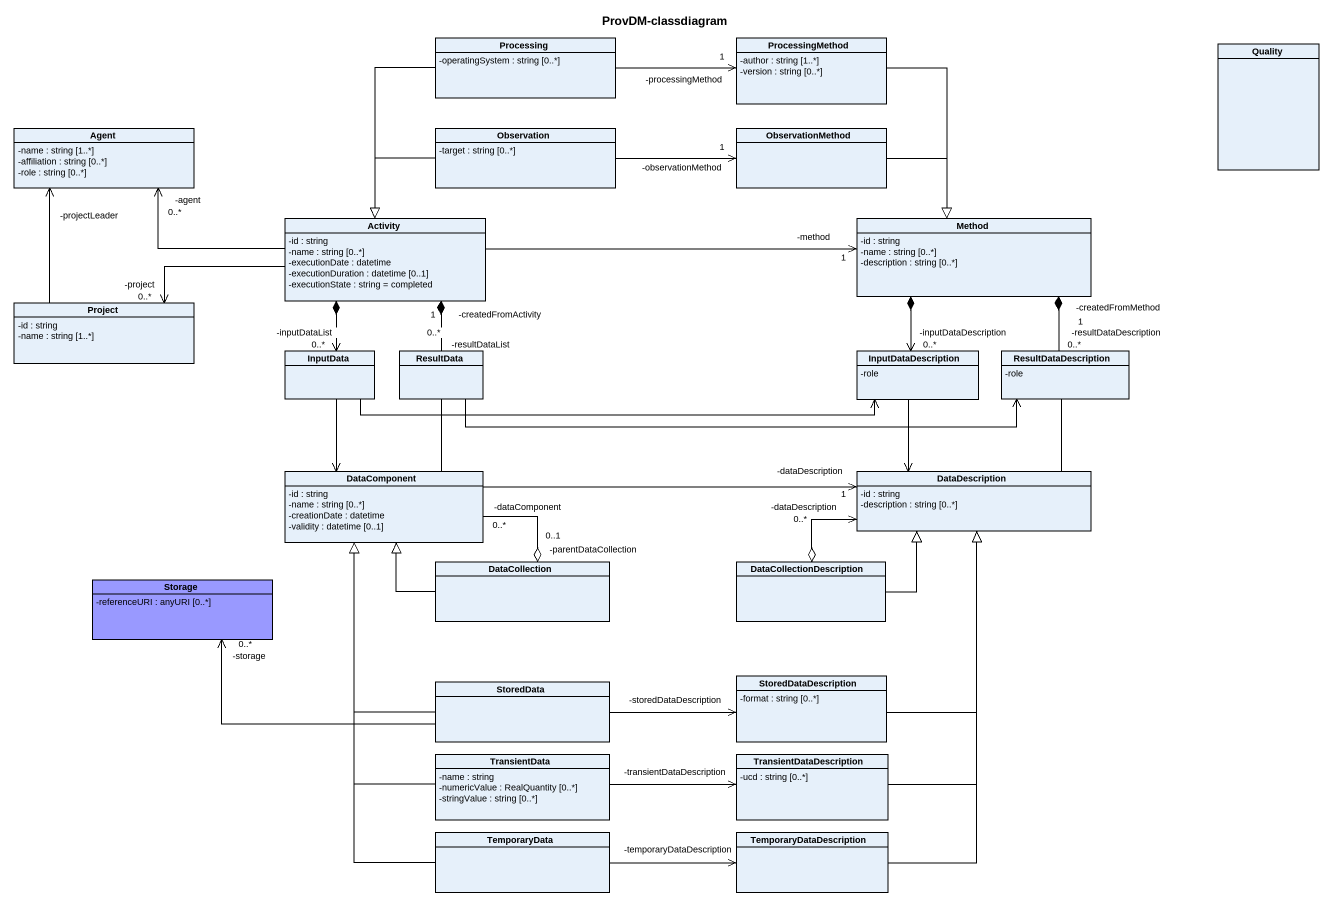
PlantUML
@startuml
title ProvDM-classdiagram
hide circle
hide empty members
skinparam classAttributeIconSize 0
class Processing {
  -operatingSystem : string [0..*]
}
class ProcessingMethod {
  -author : string [1..*]
  -version : string [0..*]
}
class Quality
class "Agent" as Agent_ {
  -name : string [1..*]
  -affiliation : string [0..*]
  -role : string [0..*]
}
class Observation {
  -target : string [0..*]
}
class ObservationMethod
class Activity {
  -id : string
  -name : string [0..*]
  -executionDate : datetime
  -executionDuration : datetime [0..1]
  -executionState : string = completed
}
class Method {
  -id : string
  -name : string [0..*]
  -description : string [0..*]
}
class Project {
  -id : string
  -name : string [1..*]
}
class InputData
class ResultData
class InputDataDescription {
  -role
}
class ResultDataDescription {
  -role
}
class DataComponent {
  -id : string
  -name : string [0..*]
  -creationDate : datetime
  -validity : datetime [0..1]
}
class DataDescription {
  -id : string
  -description : string [0..*]
}
class DataCollection
class DataCollectionDescription
class "Storage" as Storage_ #9999FF {
  -referenceURI : anyURI [0..*]
}
class StoredData
class StoredDataDescription {
  -format : string [0..*]
}
class TransientData {
  -name : string
  -numericValue : RealQuantity [0..*]
  -stringValue : string [0..*]
}
class TransientDataDescription {
  -ucd : string [0..*]
}
class TemporaryData
class TemporaryDataDescription
Processing -right-> "-processingMethod\n1" ProcessingMethod
Processing --|> Activity
ProcessingMethod --|> Method
Observation -right-> "-observationMethod\n1" ObservationMethod
Observation --|> Activity
ObservationMethod --|> Method
Activity -left-> "-agent\n0..*" Agent_
Activity -right-> "-method\n1" Method
Activity -left-> "-project\n0..*" Project
Activity *--> "-inputDataList\n0..*" InputData
Activity "-createdFromActivity\n1" *-- "-resultDataList\n0..*" ResultData
Method *--> "-inputDataDescription\n0..*" InputDataDescription
Method "-createdFromMethod\n1" *-- "-resultDataDescription\n0..*" ResultDataDescription
Project -up-> "-projectLeader" Agent_
InputData -right-> InputDataDescription
InputData --> DataComponent
ResultData -right-> ResultDataDescription
ResultData -- DataComponent
InputDataDescription --> DataDescription
ResultDataDescription -- DataDescription
DataComponent -right-> "-dataDescription\n1" DataDescription
DataCollection -up-|> DataComponent
DataCollection "-parentDataCollection\n0..1" o-up- "-dataComponent\n0..*" DataComponent
DataCollectionDescription -right-|> DataDescription
DataCollectionDescription o-right-> "-dataDescription\n0..*" DataDescription
StoredData -up-|> DataComponent
StoredData -left-> "-storage\n0..*" Storage_
StoredData -right-> "-storedDataDescription" StoredDataDescription
StoredDataDescription -up-|> DataDescription
TransientData -up-|> DataComponent
TransientData -right-> "-transientDataDescription" TransientDataDescription
TransientDataDescription -up-|> DataDescription
TemporaryData -up-|> DataComponent
TemporaryData -right-> "-temporaryDataDescription" TemporaryDataDescription
TemporaryDataDescription -up-|> DataDescription
@enduml
